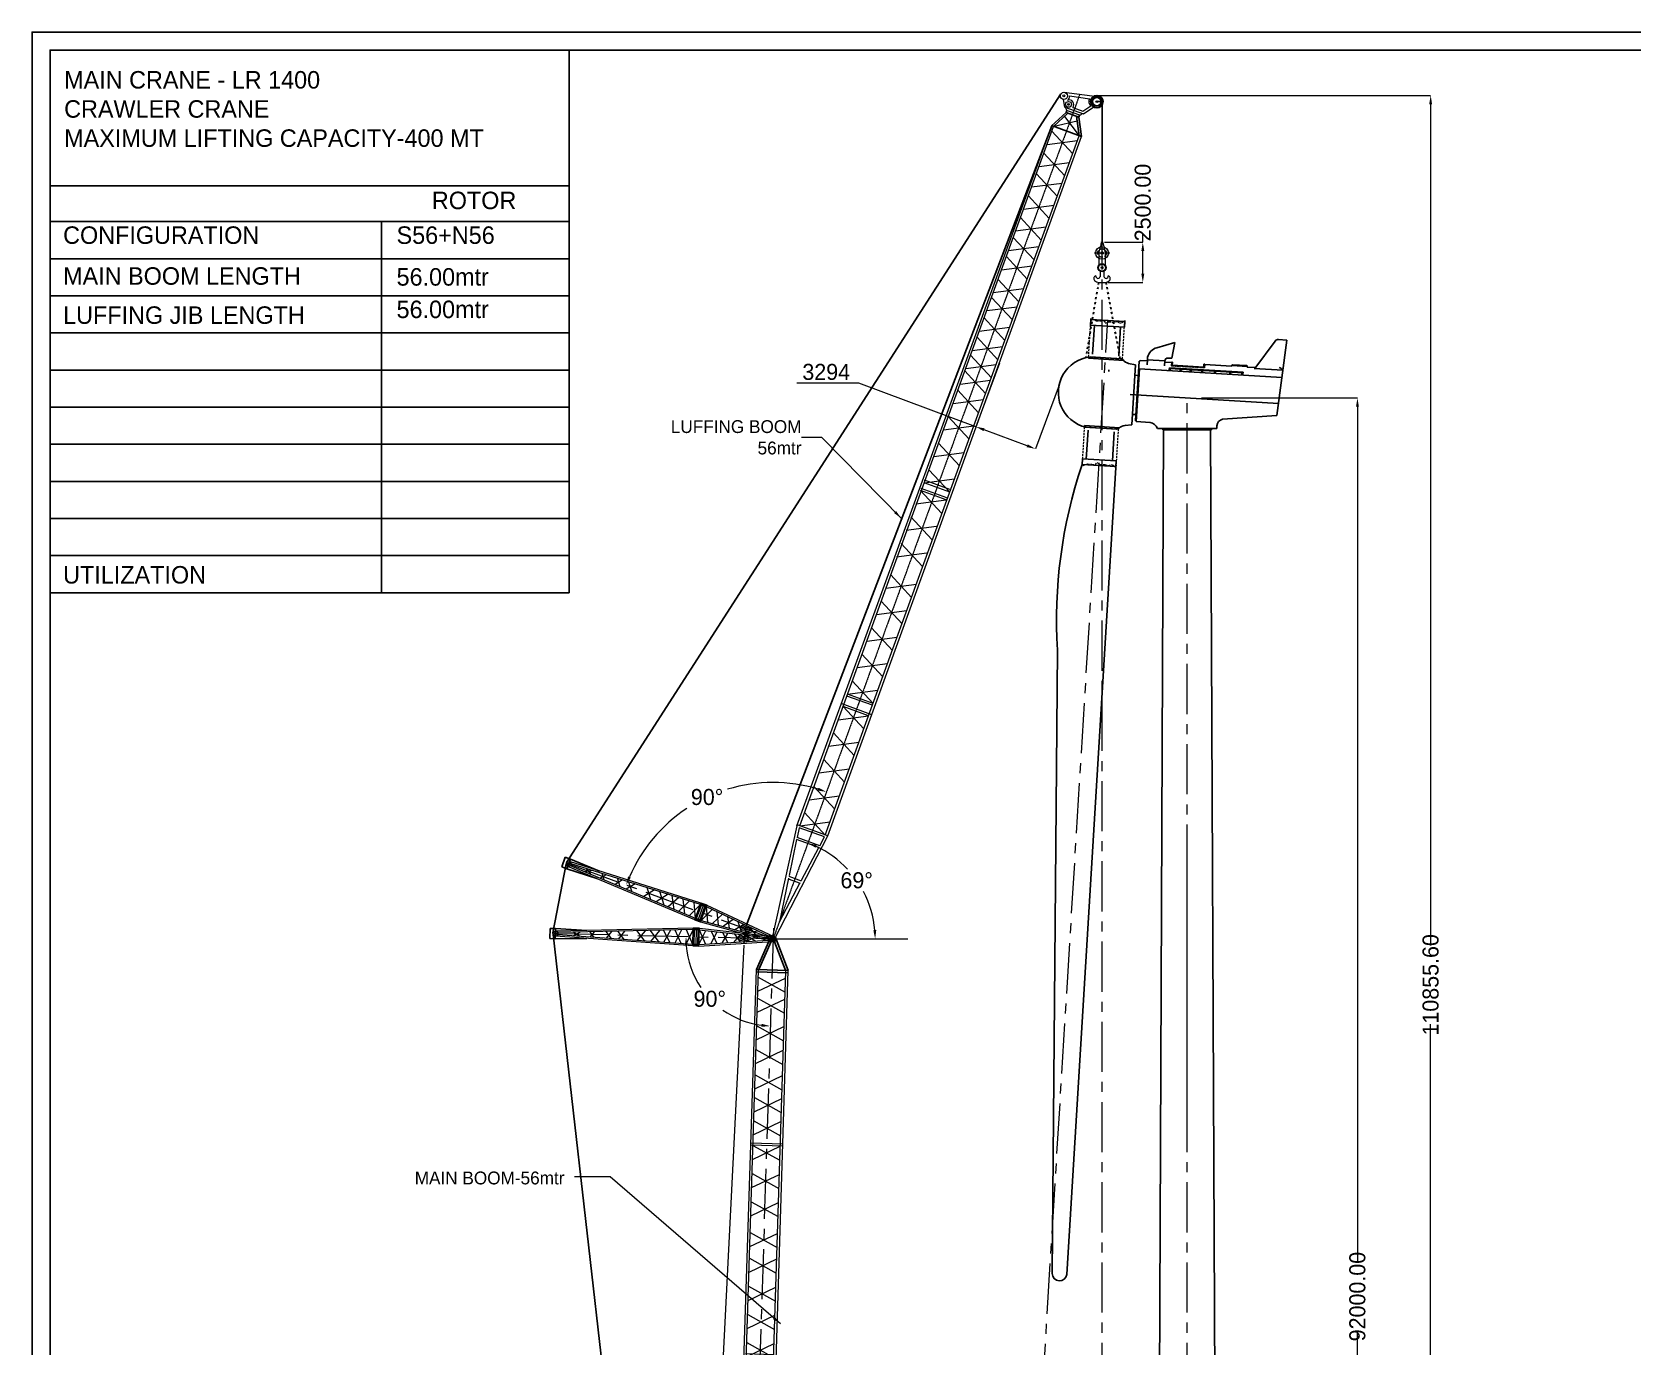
# Model space of a CAD drawing. Header units: millimetres. Extents: x 231823 to 465764730, y -4950 to 144085.
# Drawn here: x 231823 to 331598, y 57471 to 139416 of the extents above; entities that cross this region are included whole.
import ezdxf

# ---------------------------------------------------------------- set-up
doc = ezdxf.new("R2010")
doc.units = ezdxf.units.MM
for name, pattern in [('CENTER', [2, 1.25, -0.25, 0.25, -0.25]), ('DIVIDE2', [0.625, 0.25, -0.125, 0, -0.125, 0, -0.125]), ('HIDDEN', [0.375, 0.25, -0.125])]:
    doc.linetypes.add(name, pattern=pattern)
doc.styles.add('style1', font='aehalf.shx')
doc.dimstyles.new('ISO-25', dxfattribs={"dimtxt": 1000, "dimasz": 550, "dimexe": 1.25, "dimexo": 0.625, "dimgap": 200, "dimtad": 1, "dimtih": 1, "dimtoh": 1, "dimdec": 0, "dimtxsty": 'Standard', "dimcen": 2.5, "dimadec": 0, "dimazin": 0, "dimtfac": 1, "dimtdec": 0, "dimtmove": 0, "dimatfit": 3, "dimfxl": 1, "dimlwd": 5, "dimlwe": 5, "dimarcsym": 0})
doc.dimstyles.get("Standard").update_dxf_attribs({"dimtxt": 1000, "dimasz": 550, "dimexe": 0.18, "dimexo": 150, "dimgap": 0.09, "dimtad": 0, "dimzin": 0, "dimdsep": 46, "dimtxsty": 'style1', "dimcen": 0.09, "dimclrd": 7, "dimclre": 7, "dimadec": 0, "dimazin": 0, "dimtfac": 1, "dimtofl": 0, "dimtmove": 0, "dimatfit": 3, "dimfxl": 1, "dimtolj": 1, "dimtzin": 0, "dimlwd": 5, "dimlwe": 5, "dimarcsym": 0})

# ---------------------------------------------------------------- blocks, each defined once
blk = doc.blocks.new('*D14')
at = {"color": 7, "linetype": 'ByBlock', "lineweight": 5, "ltscale": 50, "transparency": 16777216}
for p, q in [((304698, 116612), (314425, 116612)), ((314425, 116062), (314425, 62847)), ((314425, 25162), (314425, 58376)), ((304757, 24612), (314425, 24612))]:
    blk.add_line(p, q, dxfattribs=at)
at = {"color": 7, "linetype": 'ByBlock', "ltscale": 50, "transparency": 16777216}
for points in [[(314334, 116062), (314517, 116062), (314425, 116612)], [(314334, 25162), (314517, 25162), (314425, 24612)]]:
    blk.add_solid(points, dxfattribs=at)
at = {"layer": 'Defpoints', "color": 0, "linetype": 'ByBlock', "ltscale": 50, "transparency": 16777216}
for p in [(304548, 116612), (304607, 24612), (314425, 24612)]:
    blk.add_point(p, dxfattribs=at)
at = {"color": 0, "linetype": 'ByBlock', "ltscale": 50, "transparency": 16777216, "insert": (314425, 60612), "char_height": 1000, "attachment_point": 5, "rotation": 90, "style": 'style1'}
blk.add_mtext('\\A1;92000.00', dxfattribs=at)
blk = doc.blocks.new('M.Boom-56mtr')
at = {"color": 7, "linetype": 'CENTER', "lineweight": 5, "ltscale": 2500}
blk.add_line((1573, 56648), (0, 0), dxfattribs=at)
at = {"color": 7, "linetype": 'ByBlock', "ltscale": 50}
for p, q in [((524, 54069), (1359, 55958)), ((2510, 54013), (1750, 55974)), ((650, 54040), (1437, 55822)), ((2349, 53985), (1643, 55805)), ((520, 53926), (2506, 53870)), ((524, 54069), (2510, 54013))]:
    blk.add_line(p, q, dxfattribs=at)
at = {"color": 7, "lineweight": 18}
for p, q in [((-811, 7168), (524, 54069)), ((-650, 7223), (650, 54040)), ((1049, 7176), (2349, 53985)), ((1208, 7112), (2510, 54013)), ((2206, 43063), (213, 43119)), ((2209, 43192), (216, 43248)), ((1634, 30067), (-64, 30114)), ((1680, 29894), (-19, 29941)), ((1615, 29376), (-84, 29423)), ((1619, 29505), (-80, 29552)), ((1432, 15205), (-587, 15261)), ((1269, 15080), (-430, 15128)), ((1288, 15771), (-411, 15818)), ((1291, 15900), (-407, 15947)), ((-811, 7168), (-85, 63)), ((1209, 7171), (-810, 7228)), ((1034, 7047), (-642, 7094)), ((-642, 7094), (-571, 6470)), ((91, 54), (1208, 7112)), ((929, 6429), (1034, 7047)), ((929, 6429), (-571, 6470)), ((907, 6300), (-556, 6341)), ((-556, 6341), (-299, 4069)), ((524, 4046), (907, 6300)), ((-299, 4019), (525, 3996)), ((-281, 3905), (32, 1144)), ((-280, 3855), (497, 3833)), ((32, 1144), (497, 3883))]:
    blk.add_line(p, q, dxfattribs=at)
at = {"color": 7, "lineweight": 5}
for p, q in [((614, 52719), (2337, 53550)), ((638, 53597), (2312, 52672)), ((577, 51407), (2300, 52239)), ((601, 52286), (2276, 51360)), ((529, 49688), (2253, 50519)), ((554, 50567), (2228, 49641)), ((488, 48214), (2212, 49045)), ((513, 49092), (2187, 48167)), ((445, 46636), (2168, 47467)), ((469, 47514), (2143, 46589)), ((405, 45211), (2128, 46042)), ((429, 46090), (2104, 45164)), ((365, 43766), (2088, 44597)), ((389, 44644), (2064, 43719)), ((322, 42237), (2046, 43068)), ((347, 43115), (2021, 42189)), ((274, 40480), (1997, 41311)), ((298, 41358), (1973, 40433)), ((225, 38723), (1948, 39555)), ((249, 39602), (1924, 38676)), ((172, 36805), (1895, 37636)), ((196, 37683), (1870, 36758)), ((127, 35210), (1851, 36042)), ((152, 36089), (1826, 35163)), ((79, 33454), (1802, 34285)), ((103, 34332), (1777, 33407)), ((30, 31697), (1753, 32528)), ((54, 32576), (1729, 31650)), ((-19, 29941), (1704, 30772)), ((6, 30819), (1680, 29894)), ((-108, 28545), (1615, 29376)), ((-84, 29423), (1591, 28498)), ((-157, 26788), (1566, 27620)), ((-132, 27667), (1542, 26741)), ((-205, 25032), (1518, 25863)), ((-181, 25910), (1493, 24985)), ((-212, 22973), (1511, 23804)), ((-188, 23852), (1486, 22926)), ((-261, 21217), (1462, 22048)), ((-237, 22095), (1438, 21170)), ((-310, 19460), (1413, 20291)), ((-285, 20338), (1389, 19413)), ((-359, 17704), (1365, 18535)), ((-334, 18582), (1340, 17656)), ((-407, 15947), (1316, 16778)), ((-383, 16825), (1291, 15900)), ((-454, 14249), (1269, 15080)), ((-430, 15128), (1244, 14202)), ((-503, 12493), (1220, 13324)), ((-479, 13371), (1196, 12446)), ((-552, 10736), (1171, 11567)), ((-528, 11614), (1147, 10689)), ((-602, 8940), (1121, 9771)), ((-577, 9818), (1097, 8893)), ((-650, 7223), (1074, 8054)), ((-625, 8101), (1049, 7176))]:
    blk.add_line(p, q, dxfattribs=at)
at = {"color": 7, "lineweight": 18, "ltscale": 50}
blk.add_circle((1554, 55980), 196, dxfattribs=at)
blk.add_circle((0, 0), 106)
blk = doc.blocks.new('Boom divider-01')
at = {"color": 7, "lineweight": 18, "ltscale": 50}
for p, q in [((-4368, -1576), (-70, 140)), ((-4326, -1660), (-308, -56)), ((-3909, -2487), (-229, -214)), ((-3867, -2572), (70, -140)), ((-4707, -1747), (-12189, -5964)), ((-4665, -1831), (-12023, -5980)), ((-4206, -2742), (-4707, -1747)), ((-4137, -2708), (-4638, -1712)), ((-4495, -1746), (-4079, -2573)), ((-3935, -2606), (-4437, -1611)), ((-3867, -2572), (-4368, -1576)), ((-4206, -2742), (-12048, -6243)), ((-4248, -2658), (-11962, -6098))]:
    blk.add_line(p, q, dxfattribs=at)
at = {"color": 7, "linetype": 'CENTER', "lineweight": 5, "ltscale": 2500}
blk.add_line((-269, -135), (-12425, -6257), dxfattribs=at)
at = {"color": 7, "lineweight": 5, "ltscale": 50}
for p, q in [((-2667, -1720), (-2645, -989)), ((-2303, -852), (-1710, -1129)), ((-2056, -1343), (-1925, -702)), ((-1572, -561), (-883, -618)), ((-1386, -929), (-1022, -341)), ((-4665, -1831), (-4632, -2829)), ((-4326, -1660), (-3557, -2270)), ((-3909, -2487), (-3941, -1507)), ((-3642, -1387), (-2963, -1903)), ((-3283, -2100), (-3293, -1248)), ((-2970, -1119), (-2369, -1536)), ((-6495, -2863), (-6674, -3740)), ((-5549, -3238), (-6270, -2736)), ((-5905, -2530), (-5931, -3409)), ((-4906, -2951), (-5649, -2386)), ((-5292, -2184), (-5280, -3118)), ((-4248, -2658), (-5031, -2037)), ((-8388, -3930), (-8516, -4557)), ((-6989, -3880), (-7706, -3545)), ((-7278, -3304), (-7436, -4079)), ((-6168, -3514), (-6979, -3136)), ((-10037, -4860), (-10122, -5277)), ((-10011, -4735), (-10011, -4736)), ((-8893, -4729), (-9392, -4496)), ((-9094, -4328), (-9204, -4868)), ((-8138, -4406), (-8731, -4129)), ((-10691, -5531), (-11158, -5492)), ((-10807, -5294), (-11054, -5693)), ((-9882, -5170), (-10268, -4990)), ((-9764, -5225), (-9765, -5224))]:
    blk.add_line(p, q, dxfattribs=at)
at = {"color": 7, "ltscale": 50}
for p, q in [((-4368, -1576), (-4707, -1747)), ((-4326, -1660), (-4665, -1831)), ((-4600, -1789), (-4600, -1789)), ((-4329, -1653), (-4329, -1653)), ((-3909, -2487), (-4248, -2658)), ((-3867, -2572), (-4206, -2742))]:
    blk.add_line(p, q, dxfattribs=at)
at = {"color": 7, "lineweight": 5}
for p, q in [((-4353, -2270), (-4362, -2267)), ((-4083, -2134), (-4091, -2131))]:
    blk.add_line(p, q, dxfattribs=at)
at = {"color": 7, "linetype": 'ByBlock', "ltscale": 50}
for p, q in [((-12262, -5820), (-12568, -5975)), ((-12568, -5975), (-12281, -6540)), ((-12262, -5820), (-10486, -5003)), ((-11976, -6386), (-12262, -5820)), ((-11976, -6386), (-10259, -5444)), ((-12281, -6540), (-11976, -6386))]:
    blk.add_line(p, q, dxfattribs=at)
for radius in [157, 108]:
    blk.add_circle((0, 0), radius)
at = {"color": 7, "lineweight": 18, "ltscale": 50}
for centre, radius in [((-1783, -898), 151), ((-1783, -898), 139), ((-1783, -898), 39.4), ((-1522, -766), 151), ((-1522, -766), 139), ((-1522, -766), 39.4), ((-12119, -6104), 157)]:
    blk.add_circle(centre, radius, dxfattribs=at)
at = {"color": 7, "lineweight": 18}
blk.add_circle((-12119, -6104), 62.4, dxfattribs=at)
blk.add_circle((-12119, -6104), 62.4, dxfattribs=at)
at = {"color": 7, "linetype": 'HIDDEN', "lineweight": 18, "ltscale": 1500}
for radius in [62.4, 49.9]:
    blk.add_circle((-12119, -6104), radius, dxfattribs=at)
blk = doc.blocks.new('boom divider-02')
at = {"color": 7, "linetype": 'ByBlock', "ltscale": 50}
for p, q in [((-13120, 4638), (-13316, 4036)), ((-13316, 4036), (-12991, 3930)), ((-12795, 4532), (-13120, 4638)), ((-12991, 3930), (-12795, 4532)), ((-12795, 4532), (-10959, 3857)), ((-12991, 3930), (-11110, 3384))]:
    blk.add_line(p, q, dxfattribs=at)
at = {"color": 7, "linetype": 'CENTER', "lineweight": 5, "ltscale": 2500}
blk.add_line((-286, 94), (-13218, 4337), dxfattribs=at)
at = {"color": 7, "lineweight": 18, "ltscale": 50}
for p, q in [((-4915, 1026), (-12942, 4081)), ((-4567, 2085), (-12844, 4379)), ((-4885, 1116), (-12778, 4124)), ((-4597, 1996), (-12738, 4250)), ((-4915, 1026), (-4567, 2085)), ((-4842, 1002), (-4494, 2061)), ((-4417, 1936), (-4705, 1057)), ((-4627, 932), (-4280, 1991)), ((-4554, 908), (-4207, 1967)), ((-4236, 1877), (-245, 172)), ((-4207, 1967), (49, 149)), ((-4554, 908), (-49, -149)), ((-4525, 997), (-293, 5))]:
    blk.add_line(p, q, dxfattribs=at)
at = {"color": 7, "lineweight": 5, "ltscale": 50}
for p, q in [((-11392, 3878), (-11848, 3769)), ((-11477, 3628), (-11781, 3985)), ((-10540, 3642), (-10895, 3406)), ((-10649, 3312), (-10796, 3712)), ((-10605, 3191), (-10605, 3192)), ((-10434, 3712), (-10435, 3711)), ((-9497, 3353), (-9956, 3048)), ((-9638, 2927), (-9827, 3444)), ((-8716, 3136), (-9249, 2783)), ((-8875, 2623), (-9099, 3237)), ((-7488, 2796), (-8147, 2359)), ((-7689, 2184), (-7961, 2927)), ((-6622, 2556), (-7367, 2062)), ((-6850, 1864), (-7157, 2705)), ((-5969, 2376), (-6608, 1772)), ((-6216, 1623), (-6373, 2488)), ((-5290, 2188), (-5942, 1518)), ((-5558, 1372), (-5686, 2297)), ((-4597, 1996), (-5279, 1265)), ((-4885, 1116), (-5002, 2108)), ((-4525, 997), (-3855, 1715)), ((-4236, 1877), (-4122, 903)), ((-3808, 829), (-3213, 1440)), ((-3559, 1588), (-3442, 743)), ((-3120, 712), (-2530, 1142)), ((-2893, 1304), (-2763, 584)), ((-2233, 1022), (-2008, 407)), ((-2404, 500), (-1859, 862)), ((-1638, 320), (-965, 480)), ((-1509, 712), (-1062, 185))]:
    blk.add_line(p, q, dxfattribs=at)
at = {"color": 7, "ltscale": 50}
for p, q in [((-4236, 1877), (-4597, 1996)), ((-4207, 1967), (-4567, 2085)), ((-4554, 908), (-4915, 1026)), ((-4525, 997), (-4885, 1116)), ((-4521, 1979), (-4521, 1979)), ((-4234, 1885), (-4234, 1885))]:
    blk.add_line(p, q, dxfattribs=at)
at = {"color": 7, "lineweight": 5}
for p, q in [((-4687, 1465), (-4690, 1473)), ((-4399, 1370), (-4402, 1379))]:
    blk.add_line(p, q, dxfattribs=at)
at = {"color": 7, "lineweight": 18, "ltscale": 50}
for centre, radius in [((-12893, 4230), 157), ((-1897, 623), 151), ((-1897, 623), 139), ((-1897, 623), 39.4), ((-1619, 531), 151), ((-1619, 531), 139), ((-1619, 531), 39.4), ((0, 0), 157), ((0, 0), 157)]:
    blk.add_circle(centre, radius, dxfattribs=at)
at = {"color": 7, "lineweight": 18}
for centre in [(-12893, 4230), (-12893, 4230), (0, 0), (0, 0), (0, 0), (0, 0)]:
    blk.add_circle(centre, 62.4, dxfattribs=at)
at = {"color": 7, "linetype": 'HIDDEN', "lineweight": 18, "ltscale": 1500}
for centre, radius in [((-12893, 4230), 62.4), ((-12893, 4230), 49.9), ((0, 0), 62.4), ((0, 0), 62.4), ((0, 0), 49.9), ((0, 0), 49.9)]:
    blk.add_circle(centre, radius, dxfattribs=at)
blk.add_arc((-71, 31), 223, 112.82222, 216.46257)
blk = doc.blocks.new('*D15')
at = {"color": 7, "linetype": 'ByBlock', "lineweight": 5, "ltscale": 50, "transparency": 16777216}
for start, end in [(50.75056, 85.30582), (2.90398, 37.45924)]:
    blk.add_arc((277035, 24612), 10853, start, end, dxfattribs=at)
at = {"color": 7, "linetype": 'ByBlock', "ltscale": 50, "transparency": 16777216}
for points in [[(277918, 35336), (277929, 35519), (277374, 35459)], [(287966, 25164), (287782, 25159), (287888, 24612)]]:
    blk.add_solid(points, dxfattribs=at)
at = {"layer": 'Defpoints', "color": 0, "linetype": 'ByBlock', "ltscale": 50, "transparency": 16777216}
for p in [(278795, 80900), (277332, 34095), (286490, 29940), (269645, 24612), (319844, 24612)]:
    blk.add_point(p, dxfattribs=at)
at = {"color": 0, "linetype": 'ByBlock', "ltscale": 50, "transparency": 16777216, "insert": (284828, 32165), "char_height": 1000, "attachment_point": 5, "rotation": 314.1049, "style": 'style1'}
blk.add_mtext('\\A1;88.2°', dxfattribs=at)
blk = doc.blocks.new('*D16')
at = {"color": 7, "linetype": 'ByBlock', "lineweight": 5, "ltscale": 50, "transparency": 16777216}
for p, q in [((301049, 126313), (301049, 126863)), ((298659, 126313), (301049, 126313)), ((301049, 124363), (301049, 125763)), ((298878, 123813), (301049, 123813))]:
    blk.add_line(p, q, dxfattribs=at)
at = {"color": 7, "linetype": 'ByBlock', "ltscale": 50, "transparency": 16777216}
for points in [[(300957, 125763), (301141, 125763), (301049, 126313)], [(300957, 124363), (301141, 124363), (301049, 123813)]]:
    blk.add_solid(points, dxfattribs=at)
at = {"layer": 'Defpoints', "color": 0, "linetype": 'ByBlock', "ltscale": 50, "transparency": 16777216}
for p in [(298509, 126313), (301049, 126313), (298728, 123813)]:
    blk.add_point(p, dxfattribs=at)
at = {"color": 0, "linetype": 'ByBlock', "ltscale": 50, "transparency": 16777216, "insert": (301049, 128790), "char_height": 1000, "attachment_point": 5, "rotation": 90, "style": 'style1'}
blk.add_mtext('\\A1;2500.00', dxfattribs=at)
blk = doc.blocks.new('*D17')
at = {"color": 7, "linetype": 'ByBlock', "lineweight": 5, "ltscale": 50, "transparency": 16777216}
for p, q in [((298336, 135467), (318989, 135467)), ((318989, 134917), (318989, 82490)), ((318989, 25162), (318989, 77588)), ((308524, 24612), (318989, 24612))]:
    blk.add_line(p, q, dxfattribs=at)
at = {"color": 7, "linetype": 'ByBlock', "ltscale": 50, "transparency": 16777216}
for points in [[(318897, 134917), (319080, 134917), (318989, 135467)], [(318897, 25162), (319080, 25162), (318989, 24612)]]:
    blk.add_solid(points, dxfattribs=at)
at = {"layer": 'Defpoints', "color": 0, "linetype": 'ByBlock', "ltscale": 50, "transparency": 16777216}
for p in [(298186, 135467), (308374, 24612), (318989, 24612)]:
    blk.add_point(p, dxfattribs=at)
at = {"color": 0, "linetype": 'ByBlock', "ltscale": 50, "transparency": 16777216, "insert": (318989, 80039), "char_height": 1000, "attachment_point": 5, "rotation": 90, "style": 'style1'}
blk.add_mtext('\\A1;110855.60', dxfattribs=at)
blk = doc.blocks.new('*D18')
at = {"color": 0, "lineweight": 5, "transparency": 16777216}
for p, q in [((292112, 118780), (290642, 114821)), ((283352, 117529), (279486, 117529)), ((290642, 114822), (283352, 117529)), ((295831, 117399), (294361, 113440)), ((293846, 113633), (291158, 114631))]:
    blk.add_line(p, q, dxfattribs=at)
at = {"color": 0, "transparency": 16777216}
for points in [[(291190, 114717), (291126, 114545), (290642, 114822)], [(293878, 113719), (293814, 113547), (294362, 113441)]]:
    blk.add_solid(points, dxfattribs=at)
at = {"layer": 'Defpoints', "color": 0, "transparency": 16777216}
for p in [(292112, 118780), (295831, 117399), (290642, 114822)]:
    blk.add_point(p, dxfattribs=at)
at = {"color": 0, "transparency": 16777216, "insert": (281319, 118229), "char_height": 1000, "attachment_point": 5}
blk.add_mtext('3294', dxfattribs=at)
blk = doc.blocks.new('56m Main booom')
at = {"color": 7, "linetype": 'CENTER', "lineweight": 5, "ltscale": 20}
blk.add_line((10398, 55026), (0, 0), dxfattribs=at)
at = {"color": 7, "lineweight": 18, "ltscale": 50}
for p, q in [((9421, 54994), (11499, 55062)), ((9609, 54089), (9458, 54555)), ((9609, 54089), (10820, 53863)), ((9784, 53905), (10590, 53754)), ((9789, 54831), (11062, 54858)), ((10093, 54153), (10757, 54029)), ((10757, 54029), (11195, 54439)), ((10820, 53863), (11453, 54445))]:
    blk.add_line(p, q, dxfattribs=at)
for p, q in [((9746, 53767), (9772, 53908)), ((8976, 52811), (9746, 53767)), ((9111, 52793), (9860, 53745)), ((10781, 52477), (10412, 53643)), ((10569, 53613), (10596, 53754)), ((10938, 52447), (10569, 53613)), ((8977, 52818), (10938, 52447))]:
    blk.add_line(p, q)
at = {"color": 7, "lineweight": 5, "ltscale": 50}
for p, q in [((10510, 53344), (9155, 52784)), ((9684, 53516), (10776, 52478))]:
    blk.add_line(p, q, dxfattribs=at)
at = {"color": 7, "linetype": 'ByBlock', "ltscale": 50}
blk.add_line((9746, 53767), (10570, 53611), dxfattribs=at)
at = {"color": 7, "lineweight": 18}
for p, q in [((334, 7206), (8987, 52816)), ((502, 7235), (9111, 52793)), ((2172, 6919), (10781, 52477)), ((2330, 6890), (10938, 52447)), ((6246, 28750), (4576, 29065)), ((6270, 28877), (4600, 29192)), ((6374, 29429), (4705, 29744)), ((6392, 29250), (4722, 29566)), ((3822, 14786), (1837, 15161)), ((3640, 14689), (1971, 15005)), ((3769, 15368), (2099, 15684)), ((3793, 15495), (2123, 15810)), ((334, 7206), (-74, 70)), ((2337, 6888), (345, 7265)), ((490, 7106), (461, 6479)), ((2137, 6795), (490, 7106)), ((98, 39), (2337, 6888)), ((455, 6349), (349, 4065)), ((1893, 6077), (455, 6349)), ((1935, 6201), (461, 6479)), ((1158, 3912), (1893, 6077)), ((1935, 6201), (2137, 6795)), ((341, 4015), (1151, 3862)), ((341, 3900), (213, 1125)), ((213, 1125), (1105, 3756)), ((333, 3851), (1098, 3706))]:
    blk.add_line(p, q, dxfattribs=at)
at = {"color": 7, "lineweight": 5}
for p, q in [((8889, 51618), (10722, 52166)), ((9052, 52482), (10559, 51303)), ((8782, 51052), (10289, 49873)), ((8619, 50189), (10452, 50736)), ((8365, 48846), (10198, 49394)), ((8529, 49709), (10035, 48530)), ((8092, 47401), (9925, 47949)), ((8256, 48265), (9762, 47086)), ((7824, 45983), (9657, 46531)), ((7988, 46847), (9494, 45668)), ((7582, 44702), (9415, 45249)), ((7745, 45565), (9252, 44386)), ((7346, 43454), (9180, 44002)), ((7510, 44317), (9016, 43139)), ((7065, 41966), (8898, 42514)), ((7228, 42829), (8735, 41650)), ((6843, 40791), (8676, 41339)), ((7006, 41654), (8513, 40475)), ((6591, 39457), (8424, 40005)), ((6754, 40321), (8261, 39142)), ((6516, 39059), (8023, 37880)), ((6353, 38196), (8186, 38744)), ((6132, 37028), (7965, 37576)), ((6295, 37891), (7802, 36713)), ((5937, 35997), (7770, 36545)), ((6101, 36861), (7607, 35682)), ((5701, 34746), (7534, 35294)), ((5864, 35609), (7371, 34430)), ((5375, 33019), (7208, 33567)), ((5538, 33883), (7045, 32704)), ((5212, 32156), (6718, 30977)), ((5048, 31293), (6881, 31840)), ((4722, 29566), (6555, 30114)), ((4885, 30429), (6392, 29250)), ((4576, 29065), (6083, 27886)), ((4413, 28202), (6246, 28750)), ((4087, 26475), (5920, 27023)), ((4250, 27339), (5757, 26160)), ((3761, 24749), (5594, 25296)), ((3924, 25612), (5430, 24433)), ((3428, 22717), (5261, 23265)), ((3591, 23580), (5098, 22402)), ((3102, 20990), (4935, 21538)), ((3265, 21854), (4772, 20675)), ((2939, 20127), (4445, 18948)), ((2775, 19264), (4608, 19812)), ((2449, 17537), (4282, 18085)), ((2612, 18400), (4119, 17222)), ((2123, 15810), (3956, 16358)), ((2286, 16674), (3793, 15495)), ((1971, 15005), (3477, 13826)), ((1807, 14141), (3640, 14689)), ((1644, 13278), (3151, 12099)), ((1481, 12415), (3314, 12963)), ((1155, 10688), (2988, 11236)), ((1318, 11551), (2825, 10373)), ((821, 8923), (2654, 9470)), ((984, 9786), (2491, 8607)), ((666, 8098), (2172, 6919)), ((502, 7235), (2335, 7783))]:
    blk.add_line(p, q, dxfattribs=at)
at = {"color": 7, "lineweight": 18, "ltscale": 50}
for centre, radius in [((9437, 54775), 220), ((11521, 54750), 313), ((11521, 54750), 253), ((9437, 54775), 65.3), ((9811, 54296), 183), ((9811, 54296), 57.2), ((11521, 54750), 53.9)]:
    blk.add_circle(centre, radius, dxfattribs=at)
at = {"color": 7, "ltscale": 50}
blk.add_circle((11521, 54750), 388, dxfattribs=at)
blk.add_circle((0, 0), 106)
at = {"color": 7, "lineweight": 18, "ltscale": 50}
for centre, radius, start, end in [((9595, 53977), 113, 3.48073, 83.18774), ((9437, 54775), 357, 317.05911, 9.08923), ((9860, 54304), 279, 327.05779, 125.48363), ((9806, 54002), 100, 190.55848, 256.90988), ((11335, 54714), 309, 152.25736, 242.96992), ((10604, 53854), 100, 261.98242, 328.33381), ((10792, 53754), 113, 75.70455, 155.41156)]:
    blk.add_arc(centre, radius, start, end, dxfattribs=at)
blk = doc.blocks.new('*D36')
at = {"color": 0, "lineweight": 5, "transparency": 16777216}
for start, end in [(73.27477, 106.86977), (123.39372, 156.62147)]:
    blk.add_arc((278007, 82896), 9752, start, end, dxfattribs=at)
at = {"color": 0, "transparency": 16777216}
for points in [[(280842, 92322), (280784, 92148), (281335, 92062)], [(269141, 86731), (268971, 86799), (268852, 86255)]]:
    blk.add_solid(points, dxfattribs=at)
at = {"layer": 'Defpoints', "color": 0, "transparency": 16777216}
for p in [(297121, 135533), (276317, 92500), (264947, 87687), (277724, 83000), (278007, 82896)]:
    blk.add_point(p, dxfattribs=at)
at = {"color": 0, "transparency": 16777216, "insert": (273894, 91738), "char_height": 1000, "attachment_point": 5}
blk.add_mtext('90°', dxfattribs=at)
blk = doc.blocks.new('*D37')
at = {"color": 0, "lineweight": 5, "transparency": 16777216}
for start, end in [(184.40523, 213.92965), (234.69533, 262.40187)]:
    blk.add_arc((278007, 82896), 5428, start, end, dxfattribs=at)
at = {"color": 0, "transparency": 16777216}
for points in [[(272503, 82476), (272686, 82481), (272580, 83029)], [(277297, 77607), (277282, 77424), (277837, 77470)]]:
    blk.add_solid(points, dxfattribs=at)
at = {"layer": 'Defpoints', "color": 0, "transparency": 16777216}
for p in [(264100, 83236), (277706, 82903), (278028, 83565), (273235, 80308), (276257, 26923)]:
    blk.add_point(p, dxfattribs=at)
at = {"color": 0, "transparency": 16777216, "insert": (274063, 79166), "char_height": 1000, "attachment_point": 5}
blk.add_mtext('90°', dxfattribs=at)
blk = doc.blocks.new('*D38')
at = {"color": 0, "lineweight": 5, "transparency": 16777216}
for start, end in [(43.14813, 65.08913), (4.95372, 27.63767)]:
    blk.add_arc((278007, 82896), 6363, start, end, dxfattribs=at)
at = {"color": 0, "transparency": 16777216}
for points in [[(280652, 88582), (280722, 88752), (280179, 88877)], [(284438, 83449), (284255, 83441), (284370, 82896)]]:
    blk.add_solid(points, dxfattribs=at)
at = {"layer": 'Defpoints', "color": 0, "transparency": 16777216}
for p in [(297121, 135533), (283849, 85418), (278007, 82896), (278007, 82896), (286395, 82896)]:
    blk.add_point(p, dxfattribs=at)
at = {"color": 0, "transparency": 16777216, "insert": (283218, 86548), "char_height": 1000, "attachment_point": 5}
blk.add_mtext('69%%d', dxfattribs=at)

msp = doc.modelspace()

# ---------------------------------------------------------------- linework, layer by layer
at = {"color": 7, "linetype": 'ByBlock', "ltscale": 50}
for p, q in [((265139.076, 87658.92), (295946.081, 135558.779)), ((264294.803, 83173.656), (270713.345, 27103.963))]:
    msp.add_line(p, q, dxfattribs=at)
for p, q in [((298184.39, 135079.581), (298572.041, 135079.581)), ((298508.754, 135079.581), (298508.754, 126182.046)), ((295372.13, 133578.855), (276339.093, 83714.612)), ((298508.763, 126199.198), (298508.763, 126334.878)), ((303043.475, 120067.8), (301915.468, 119745.869)), ((302859.681, 119083.824), (303043.475, 120067.8)), ((309293.936, 120161.012), (308035.803, 118450.336)), ((309403.771, 115520.525), (310019.515, 120223.09)), ((310019.515, 120223.09), (309498.5, 120254.811)), ((299667.193, 119059.522), (297786.325, 119174.036)), ((300589.918, 118667.353), (300163.441, 118763.737)), ((300600.53, 115180.37), (300827.161, 118902.739)), ((300826.431, 118902.788), (300871.522, 118899.768)), ((300871.522, 118899.768), (300874.811, 118943.717)), ((301336.284, 118915.621), (300874.811, 118943.717)), ((301322.225, 118684.702), (301340.985, 118992.836)), ((301340.985, 118992.836), (301350.365, 119146.903)), ((302420.006, 118927.141), (301340.985, 118992.836)), ((302401.245, 118619.007), (302420.006, 118927.141)), ((302853.05, 118823.274), (302415.304, 118849.926)), ((302859.845, 119084.699), (302607.046, 119100.091)), ((302855.073, 118842.326), (302831.48, 118620.088)), ((302855.073, 118842.326), (302907.874, 118839.111)), ((302907.874, 118839.111), (302887.965, 118651.569)), ((300363.287, 114944.984), (300589.918, 118667.353)), ((300550.642, 118022.254), (300772.731, 118008.732)), ((300643.526, 115142.95), (300844.071, 118436.851)), ((300796.852, 118404.923), (300841.944, 118401.903)), ((309714.911, 117896.761), (300844.071, 118436.851)), ((309715.165, 117891.901), (300844.326, 118431.99)), ((302704.994, 118457.047), (302719.7, 118492.235)), ((307295.056, 118177.587), (302704.994, 118457.047)), ((302711.661, 118418.515), (302713.974, 118456.5)), ((307300.156, 118213.359), (302719.7, 118492.235)), ((302729.066, 118417.455), (302731.378, 118455.44)), ((302746.47, 118416.396), (302748.783, 118454.381)), ((304845.104, 118532.411), (302887.965, 118651.569)), ((303384.257, 118377.565), (303386.57, 118415.55)), ((303401.662, 118376.505), (303403.975, 118414.49)), ((303419.067, 118375.445), (303421.379, 118413.431)), ((304016.761, 118339.056), (304019.073, 118377.041)), ((304034.165, 118337.996), (304036.478, 118375.981)), ((304051.57, 118336.936), (304053.883, 118374.921)), ((304726.997, 118295.814), (304729.31, 118333.799)), ((304744.402, 118294.754), (304746.715, 118332.739)), ((304761.807, 118293.695), (304764.119, 118331.68)), ((304859.771, 118720.273), (304845.104, 118532.411)), ((304859.771, 118720.273), (304912.527, 118717.061)), ((304912.527, 118717.061), (304895.147, 118494.445)), ((306569.029, 118597.032), (304911.037, 118697.976)), ((305530.733, 118246.879), (305533.045, 118284.865)), ((305548.137, 118245.82), (305550.45, 118283.805)), ((305565.542, 118244.76), (305567.855, 118282.745)), ((306480.769, 118189.038), (306483.082, 118227.023)), ((306498.174, 118187.978), (306500.487, 118225.963)), ((306515.578, 118186.918), (306517.891, 118224.903)), ((306608.173, 118625.722), (306613.563, 118670.638)), ((306609.811, 118639.367), (307547.173, 118582.297)), ((306612.502, 118661.8), (307549.865, 118604.73)), ((306633.914, 118682.717), (307540.241, 118627.537)), ((307243.384, 118142.607), (307245.696, 118180.592)), ((307260.788, 118141.547), (307263.101, 118179.532)), ((307278.193, 118140.488), (307280.506, 118178.473)), ((307295.056, 118177.587), (307300.156, 118213.359)), ((307546.143, 118573.71), (307551.168, 118615.589)), ((308076.204, 118505.269), (307577.042, 118535.66)), ((307985.78, 118453.205), (309774.339, 118350.627)), ((300254.514, 116819.69), (309500.175, 116256.78)), ((299399.8, 114667.654), (297518.932, 114782.168)), ((300363.287, 114944.984), (299928.266, 114901.05)), ((300402.563, 115590.083), (300624.651, 115576.561)), ((300600.53, 115180.37), (300645.654, 115177.897)), ((301506.224, 115090.426), (300643.526, 115142.95)), ((305665.857, 114711.623), (305665.857, 114865.178)), ((306021.002, 115288.49), (309403.771, 115520.525)), ((302349.026, 114621.183), (301946.976, 25788.729)), ((301957.399, 114711.623), (305665.857, 114711.623)), ((305274.23, 114621.142), (305676.28, 25788.729)), ((265111.206, 87575.006), (264291.404, 83272.087)), ((276181.73, 82590.322), (276330.273, 83679.488))]:
    msp.add_line(p, q)
at = {"color": 7, "linetype": 'CENTER', "lineweight": 5, "ltscale": 2500}
for p, q in [((298508.754, 24611.623), (298508.754, 135079.581)), ((292961.694, 24611.623), (298871.687, 121483.242)), ((303811.628, 71911.623), (303811.628, 116611.623)), ((303811.628, 24611.623), (303811.628, 87621.153))]:
    msp.add_line(p, q, dxfattribs=at)
at = {"color": 7, "ltscale": 50}
for p, q in [((232956.673, 129827.518, -1132.97), (265296.536, 129827.518, -1132.97)), ((232951.045, 127602.679, -1132.97), (265296.536, 127602.679, -1132.97)), ((253597.097, 127602.679, -1132.97), (253597.097, 104473.834, -1132.97)), ((232951.045, 125289.795, -1132.97), (265296.536, 125289.795, -1132.97)), ((232951.045, 122976.91, -1132.97), (265296.536, 122976.91, -1132.97)), ((297811.294, 121495.573), (297790.386, 121152.644)), ((297790.386, 121152.644), (299904.86, 121023.728)), ((297811.294, 121495.573), (297815.541, 121565.246)), ((297811.294, 121495.573), (299925.768, 121366.657)), ((297922.154, 119335.77), (298032.027, 121137.912)), ((299553.346, 119236.319), (299663.219, 121038.461)), ((299925.768, 121366.657), (299904.86, 121023.728)), ((299925.768, 121366.657), (299930.016, 121436.33)), ((232951.045, 120664.025, -1132.97), (265296.536, 120664.025, -1132.97)), ((297669.812, 119180.979), (297663.802, 119082.077)), ((297663.802, 119082.077), (299859.753, 118948.653)), ((297669.812, 119180.979), (299784.313, 119052.504)), ((299784.313, 119052.504), (299778.303, 118953.602)), ((232951.045, 118351.141, -1132.97), (265296.536, 118351.141, -1132.97)), ((298923.105, 118262.581), (298923.105, 118361.665)), ((232951.045, 116038.256, -1132.97), (265296.536, 116038.256, -1132.97)), ((297402.437, 114789.411), (297408.47, 114888.312)), ((297402.437, 114789.411), (299516.906, 114660.411)), ((297408.47, 114888.312), (299604.388, 114754.343)), ((299516.906, 114660.411), (299522.939, 114759.312)), ((305328.542, 114621.141), (305328.542, 114747.174)), ((297634.136, 114605.15), (297524.566, 112802.99)), ((299265.345, 114505.974), (299155.775, 112703.814)), ((302294.715, 114621.184), (302294.715, 114711.623)), ((302294.715, 114621.184), (305328.542, 114621.141)), ((304638.155, 114711.623), (303434.778, 114711.623)), ((232951.045, 113725.372, -1132.97), (265296.536, 113725.372, -1132.97)), ((297262.072, 112474.75), (297282.922, 112817.682)), ((297282.922, 112817.682), (299397.418, 112689.122)), ((299372.332, 112276.516), (296311.671, 61987.918)), ((297262.072, 112474.75), (297257.836, 112405.076)), ((297262.072, 112474.75), (299376.568, 112346.19)), ((299376.568, 112346.19), (299372.332, 112276.516)), ((299376.568, 112346.19), (299397.418, 112689.122)), ((232951.045, 111412.487, -1132.97), (265296.536, 111412.487, -1132.97)), ((232951.045, 109099.603, -1132.97), (265296.536, 109099.603, -1132.97)), ((232951.045, 106786.718, -1132.97), (265296.536, 106786.718, -1132.97)), ((232951.045, 104473.834, -1132.97), (262989.788, 104473.834, -1132.97)), ((295737.531, 100903.981), (295405, 62043.042))]:
    msp.add_line(p, q, dxfattribs=at)
at = {"color": 7, "lineweight": 13}
for p, q in [((298311.129, 125647.524), (298403.911, 126020.68)), ((298462.48, 126300.366), (298403.911, 126020.68)), ((298555.026, 126300.366), (298613.57, 126020.68)), ((298613.57, 126020.68), (298706.352, 125647.524)), ((298311.129, 125647.524), (298311.129, 124899.316)), ((298706.352, 125647.524), (298706.352, 124899.316)), ((298289.302, 123813.19), (298728.189, 123813.19)), ((298386.444, 124499.259), (298386.444, 124164.89)), ((298631.037, 124499.259), (298631.037, 124164.89)), ((299976.965, 114826.102), (299976.877, 114826.117)), ((299998.77, 114953.393), (299998.681, 114953.408))]:
    msp.add_line(p, q, dxfattribs=at)
at = {"color": 7, "linetype": 'CENTER', "lineweight": 13, "ltscale": 300}
msp.add_line((298121.139, 125647.524), (298896.341, 125647.524), dxfattribs=at)
at = {"color": 7, "linetype": 'DIVIDE2', "lineweight": 30, "ltscale": 500}
for p, q in [((298289.302, 123813.19), (297488.63, 119120.597)), ((298745.242, 123814.533), (299627.493, 119061.939))]:
    msp.add_line(p, q, dxfattribs=at)
at = {"color": 7, "linetype": 'HIDDEN', "lineweight": 5, "ltscale": 500}
for p, q in [((297669.812, 119180.979), (297814.653, 121564.841)), ((297886.47, 121560.477), (298155.476, 121418.893)), ((298155.476, 121418.893), (298419.979, 121415.72)), ((298419.979, 121415.72), (298636.924, 121413.118)), ((298636.924, 121413.118), (298721.311, 121274.878)), ((298721.311, 121274.878), (298939.431, 121358.362)), ((298939.431, 121358.362), (299228.492, 121334.35)), ((299228.492, 121334.35), (299463.178, 121371.684)), ((299463.178, 121371.684), (299618.909, 121278.383)), ((299618.909, 121278.383), (299769.974, 121320.798)), ((299769.974, 121320.798), (299929.154, 121436.366)), ((299784.313, 119052.504), (299929.154, 121436.366)), ((297402.437, 114789.411), (297257.003, 112405.586)), ((299516.906, 114660.411), (299371.472, 112276.586)), ((297328.819, 112401.205), (297613.015, 112509.108)), ((297613.015, 112509.108), (297875.95, 112480.168)), ((297875.95, 112480.168), (298091.608, 112456.432)), ((298091.608, 112456.432), (298192.142, 112583.413)), ((298192.142, 112583.413), (298398.523, 112474.084)), ((298398.523, 112474.084), (298688.363, 112462.85)), ((298688.363, 112462.85), (298916.785, 112397.321)), ((298916.785, 112397.321), (299082.685, 112471.039)), ((299082.685, 112471.039), (299227.489, 112410.611)), ((299227.489, 112410.611), (299371.472, 112276.586))]:
    msp.add_line(p, q, dxfattribs=at)
at = {"lineweight": 9}
msp.add_line((278006.739, 82895.805), (286395.295, 82895.805), dxfattribs=at)
at = {"color": 7, "lineweight": 9, "ltscale": 50}
msp.add_line((276194.757, 82520.697), (273393.164, 27014.588), dxfattribs=at)
at = {"color": 7, "ltscale": 50}
for points in [[(231823.357, 1615.561), (425778.766, 1615.561), (425778.766, 139416.414), (231823.357, 139416.414)], [(232951.045, 2743.249), (424651.078, 2743.249), (424651.078, 138288.727), (232951.045, 138288.727)]]:
    msp.add_lwpolyline(points, close=True, dxfattribs=at)
at = {"color": 7, "linetype": 'ByBlock', "ltscale": 50}
msp.add_lwpolyline([(232951.045, 104473.834), (265296.536, 104473.834), (265296.536, 138288.727), (232951.045, 138288.727)], close=True, dxfattribs=at)
for points in [[(302698.618, 118419.309), (302759.513, 118415.602), (302755.875, 118355.838), (302694.979, 118359.545)], [(303371.214, 118378.359), (303432.109, 118374.651), (303428.471, 118314.888), (303367.576, 118318.595)], [(304003.718, 118339.85), (304064.613, 118336.142), (304060.974, 118276.379), (304000.079, 118280.086)], [(304713.954, 118296.608), (304774.849, 118292.9), (304771.211, 118233.137), (304710.316, 118236.844)], [(305517.69, 118247.674), (305578.585, 118243.966), (305574.946, 118184.202), (305514.051, 118187.91)], [(306467.726, 118189.832), (306528.621, 118186.124), (306524.983, 118126.361), (306464.088, 118130.068)], [(307230.341, 118143.401), (307291.236, 118139.693), (307287.597, 118079.93), (307226.702, 118083.637)]]:
    msp.add_lwpolyline(points, close=True)
at = {"color": 7, "lineweight": 13}
for centre, radius in [((298508.74, 125647.524), 387.601), ((298508.74, 125647.524), 83.509), ((298508.758, 126240.074), 48.715), ((298508.74, 124729.4), 260.618), ((298508.74, 124731.611), 58.994), ((298508.74, 125647.524), 46.256), ((298508.74, 124731.611), 29.154), ((298508.74, 125647.524), 18.819)]:
    msp.add_circle(centre, radius, dxfattribs=at)
at = {"color": 7, "linetype": 'HIDDEN', "lineweight": 13, "ltscale": 1000}
msp.add_circle((298508.74, 125647.524), 266.574, dxfattribs=at)
at = {"color": 7, "lineweight": 13, "ltscale": 50}
msp.add_circle((298508.74, 124731.611), 210.959, dxfattribs=at)
for centre, radius in [((302869.266, 118735.811), 5.595), ((302869.266, 118735.811), 2.986), ((302869.266, 118735.811), 2.986), ((302872.841, 118769.485), 5.595), ((302872.841, 118769.485), 2.986), ((302872.841, 118769.485), 2.986), ((302876.316, 118802.223), 5.595), ((302876.316, 118802.223), 2.986), ((302876.316, 118802.223), 2.986), ((302857.672, 118617.305), 5.595), ((302857.672, 118617.305), 2.986), ((302857.672, 118617.305), 2.986), ((302860.757, 118655.658), 5.595), ((302860.757, 118655.658), 2.986), ((302860.757, 118655.658), 2.986), ((302865.477, 118700.118), 5.595), ((302865.477, 118700.118), 2.986), ((302865.477, 118700.118), 2.986), ((302910.901, 118614.064), 5.595), ((302910.901, 118614.064), 2.986), ((302910.901, 118614.064), 2.986), ((302965.803, 118610.722), 5.595), ((302965.803, 118610.722), 2.986), ((302965.803, 118610.722), 2.986), ((303019.027, 118607.481), 5.595), ((303019.027, 118607.481), 2.986), ((303019.027, 118607.481), 2.986), ((303074.381, 118604.111), 5.595), ((303074.381, 118604.111), 2.986), ((303074.381, 118604.111), 2.986), ((303126.469, 118600.94), 5.595), ((303126.469, 118600.94), 2.986), ((303126.469, 118600.94), 2.986), ((303178.169, 118597.792), 5.595), ((303178.169, 118597.792), 2.986), ((303178.169, 118597.792), 2.986), ((303229.34, 118594.677), 5.595), ((303229.34, 118594.677), 2.986), ((303229.34, 118594.677), 2.986), ((303289.953, 118590.986), 5.595), ((303289.953, 118590.986), 2.986), ((303289.953, 118590.986), 2.986), ((303359.792, 118586.734), 5.595), ((303359.792, 118586.734), 2.986), ((303359.792, 118586.734), 2.986), ((303437.006, 118582.033), 5.595), ((303437.006, 118582.033), 2.986), ((303437.006, 118582.033), 2.986), ((303512.057, 118577.464), 5.595), ((303512.057, 118577.464), 2.986), ((303512.057, 118577.464), 2.986), ((303582.522, 118573.174), 5.595), ((303582.522, 118573.174), 2.986), ((303582.522, 118573.174), 2.986), ((303654.967, 118568.763), 5.595), ((303654.967, 118568.763), 2.986), ((303654.967, 118568.763), 2.986), ((303720.349, 118564.782), 5.595), ((303720.349, 118564.782), 2.986), ((303720.349, 118564.782), 2.986), ((303780.833, 118561.1), 5.595), ((303780.833, 118561.1), 2.986), ((303780.833, 118561.1), 2.986), ((303852.523, 118556.735), 5.595), ((303852.523, 118556.735), 2.986), ((303852.523, 118556.735), 2.986), ((303916.995, 118552.81), 5.595), ((303916.995, 118552.81), 2.986), ((303916.995, 118552.81), 2.986), ((303990.066, 118548.361), 5.595), ((303990.066, 118548.361), 2.986), ((303990.066, 118548.361), 2.986), ((304056.589, 118544.311), 5.595), ((304056.589, 118544.311), 2.986), ((304056.589, 118544.311), 2.986), ((304135.617, 118539.499), 5.595), ((304135.617, 118539.499), 2.986), ((304135.617, 118539.499), 2.986), ((304213.494, 118534.758), 5.595), ((304213.494, 118534.758), 2.986), ((304213.494, 118534.758), 2.986), ((304298.146, 118529.604), 5.595), ((304298.146, 118529.604), 2.986), ((304298.146, 118529.604), 2.986), ((304377.965, 118524.744), 5.595), ((304377.965, 118524.744), 2.986), ((304377.965, 118524.744), 2.986), ((304461.269, 118519.672), 5.595), ((304461.269, 118519.672), 2.986), ((304461.269, 118519.672), 2.986), ((304556.577, 118513.869), 5.595), ((304556.577, 118513.869), 2.986), ((304556.577, 118513.869), 2.986), ((304639.288, 118508.834), 5.595), ((304639.288, 118508.834), 2.986), ((304639.288, 118508.834), 2.986), ((304716.77, 118504.116), 5.595), ((304716.77, 118504.116), 2.986), ((304716.77, 118504.116), 2.986), ((304789.841, 118499.668), 5.595), ((304789.841, 118499.668), 2.986), ((304789.841, 118499.668), 2.986), ((304862.904, 118495.219), 5.595), ((304862.904, 118495.219), 2.986), ((304862.904, 118495.219), 2.986), ((304865.988, 118533.572), 5.595), ((304865.988, 118533.572), 2.986), ((304865.988, 118533.572), 2.986), ((304870.708, 118578.032), 5.595), ((304870.708, 118578.032), 2.986), ((304870.708, 118578.032), 2.986), ((304874.497, 118613.725), 5.595), ((304874.497, 118613.725), 2.986), ((304874.497, 118613.725), 2.986), ((304878.072, 118647.399), 5.595), ((304878.072, 118647.399), 2.986), ((304878.072, 118647.399), 2.986), ((304881.548, 118680.138), 5.595), ((304881.548, 118680.138), 2.986), ((304881.548, 118680.138), 2.986)]:
    msp.add_circle(centre, radius)
for centre, radius, start, end in [((298508.753, 126223.292), 89.897, 59.0204965, 120.9795035), ((302185.968, 118924.602), 864.668, 108.23033523, 165.10232342), ((309491.516, 120000.077), 254.83, 84.60232703, 140.83618781), ((298039.345, 116908.612), 2279.51, 96.37281528, 150.1540268), ((299650.655, 118815.679), 244.403, 45.18203433, 86.91193159), ((300309.945, 119355.125), 609.264, 216.93104364, 256.08632563), ((302606.482, 118913.086), 187.006, 89.82739474, 175.68969641), ((298089.812, 116951.485), 2302.79, 151.70436432, 201.32747829), ((306565.463, 118642.945), 46.052, 274.44076033, 338.03776625), ((306634.19, 118659.069), 23.65, 90.66923743, 150.71506345), ((307538.551, 118615.02), 12.63, 2.58112478, 82.31028213), ((307580.642, 118570.155), 34.682, 172.19888845, 264.04079856), ((298044.919, 117000.164), 2279.51, 202.87781581, 256.65902733), ((300001.942, 114296.258), 609.264, 96.94551698, 136.10079897), ((301367.254, 114466.816), 638.907, 22.5298948, 77.437035), ((306123.821, 114841.594), 458.571, 102.95684899, 177.05200119), ((299412.966, 114911.702), 244.403, 266.11991102, 307.84980828)]:
    msp.add_arc(centre, radius, start, end)
at = {"color": 7, "lineweight": 13}
for centre, radius, start, end in [((298121.139, 125647.524), 66.969, 85.04406069, 274.95593929), ((298121.139, 125647.524), 38.557, 87.14908231, 272.85091769), ((298121.139, 125647.524), 20.281, 88.50083836, 271.49916164), ((298896.341, 125647.524), 66.969, 265.04406071, 94.95593929), ((298896.341, 125647.524), 38.557, 267.14908231, 92.85091769), ((298896.341, 125647.524), 20.281, 268.50083834, 91.49916164), ((298172.312, 124056.553), 179.146, 105.67842426, 220.6122785), ((298308.624, 124167.601), 354.938, 219.89699325, 273.1215297), ((298270.449, 124207.202), 148.166, 171.52692794, 264.71842687), ((298239.822, 124206.962), 148.273, 276.5787889, 351.43929639), ((298777.658, 124206.962), 148.273, 188.56070361, 263.4212111), ((298708.856, 124167.601), 354.938, 266.8784703, 320.10300675), ((298747.032, 124207.202), 148.166, 275.28157313, 8.47307206), ((298845.169, 124056.553), 179.146, 319.3877215, 74.32157572)]:
    msp.add_arc(centre, radius, start, end, dxfattribs=at)
at = {"color": 7, "ltscale": 50}
for centre, radius, start, end in [((309533.718, 118333.734), 178.671, 14.46733769, 84.785376), ((325442.841, 102828.329), 29767.576, 161.2331831, 183.70651565), ((295860.707, 62054.476), 455.85, 181.43723646, 351.60425709)]:
    msp.add_arc(centre, radius, start, end, dxfattribs=at)

# ---------------------------------------------------------------- block references
for name, p, rotation in [('56m Main booom', (278006.841, 82895.722), 350.7435144284168), ('Boom divider-01', (278006.882, 82895.76), 331.8655837645685), ('boom divider-02', (278006.81, 82895.801), 358.0173685654585), ('M.Boom-56mtr', (276257.337, 26923.029), 359.8)]:
    msp.add_blockref(name, p, dxfattribs=dict(rotation=rotation))

# ---------------------------------------------------------------- texts
for s, insert, char_height, attachment_point in [('\\A1;{\\fVijaya|b0|i0|c0|p34;MAIN CRANE - LR 1400\\PCRAWLER CRANE\\PMAXIMUM LIFTING CAPACITY-400 MT}', (233826.362, 134614.472, -1132.97), 1089.72864, 4), ('\\A1;{\\fVijaya|b0|i0|c0|p34;ROTOR }', (256744.098, 128915.18, -1132.97), 1089.72864, 4), ('\\A1;{\\fVijaya|b0|i0|c0|p34;CONFIGURATION}', (233761.524, 126751.492, -1132.97), 1089.72864, 4), ('\\A1;{\\fVijaya|b0|i0|c0|p34;S56+N56}', (254542.552, 126751.492, -1132.97), 1089.72864, 4), ('\\A1;{\\fVijaya|b0|i0|c0|p34;MAIN BOOM LENGTH}', (233761.524, 124204.951, -1132.97), 1089.72864, 4), ('\\A1;{\\fVijaya|b0|i0|c0|p34;\\P56.00mtr}', (254542.552, 125056.416, -1132.97), 1089.72864, 4), ('\\A1;{\\fVijaya|b0|i0|c0|p34;LUFFING JIB LENGTH ^I}', (233761.524, 121766.629, -1132.97), 1089.72864, 4), ('\\A1;{\\fVijaya|b0|i0|c0|p34;56.00mtr}', (254542.552, 122125.723, -1132.97), 1089.72864, 4), ('{\\fVijaya|b0|i0|c0|p34;LUFFING BOOM\\P56mtr}', (279776.936, 114154.513), 800, 6), ('\\A1;{\\fVijaya|b0|i0|c0|p34;UTILIZATION}', (233761.524, 105584.36), 1089.72864, 4), ('{\\fVijaya|b0|i0|c0|p34;MAIN BOOM-56mtr}', (265005.593, 67997.671), 800, 6)]:
    msp.add_mtext(s, dxfattribs=dict(at, insert=insert, char_height=char_height, attachment_point=attachment_point))

# ---------------------------------------------------------------- dimensions: what is measured, and where the dimension line sits
for base, line1, line2, picture, middle in [((276316.929, 92500.103), ((297120.605, 135532.82), (278006.841, 82895.722)), ((277724.436, 82999.52), (264946.583, 87687.341)), '*D36', (273893.633, 91737.718)), ((273234.998, 80308.339), ((278027.675, 83564.701), (276257.337, 26923.029)), ((277706.29, 82903.121), (264099.742, 83236.3)), '*D37', (274063.06, 79165.922))]:
    dim = msp.add_angular_dim_2l(base=base, line1=line1, line2=line2, dimstyle='ISO-25')
    dim.commit()
    dim.dimension.update_dxf_attribs({"geometry": picture, "text_midpoint": middle})
dim = msp.add_angular_dim_2l(base=(283849.213, 85417.673), line1=((278006.739, 82895.805), (286395.295, 82895.805)), line2=((297120.605, 135532.82), (278006.841, 82895.722)), text='69%%d', dimstyle='ISO-25')
dim.commit()
dim.dimension.update_dxf_attribs({"geometry": '*D38', "text_midpoint": (283218.092, 86547.646)})
at = {"color": 7, "linetype": 'ByBlock', "ltscale": 50}
dim = msp.add_linear_dim(base=(318988.82, 24611.623), p1=(298186.249, 135467.227), p2=(308374.48, 24611.623), angle=90, dimstyle='Standard', dxfattribs=at)
dim.commit()
dim.dimension.update_dxf_attribs({"geometry": '*D17', "text_midpoint": (318988.82, 80039.425)})
for base, p1, p2, picture, middle in [((301048.867, 126313.19), (298728.189, 123813.19), (298508.763, 126313.19), '*D16', (301048.867, 128789.751)), ((314425.234, 24611.623), (304547.548, 116611.623), (304607.078, 24611.623), '*D14', (314425.234, 60611.623))]:
    dim = msp.add_linear_dim(base=base, p1=p1, p2=p2, angle=90, dimstyle='Standard', dxfattribs=at)
    dim.commit()
    dim.dimension.update_dxf_attribs({"geometry": picture, "text_midpoint": middle, "dimtype": 160})
dim = msp.add_linear_dim(base=(290642.362, 114822.222), p1=(295831.004, 117399.4), p2=(292111.866, 118780.221), angle=159.63132967, text='3294', dimstyle='ISO-25')
dim.commit()
dim.dimension.update_dxf_attribs({"geometry": '*D18', "text_midpoint": (281318.848, 117528.879), "dimtype": 161})
dim = msp.add_angular_dim_2l(base=(286489.958, 29939.806), line1=((269645.219, 24611.623), (319844.184, 24611.623)), line2=((277331.628, 34095.262), (278794.502, 80899.64)), dimstyle='Standard', override={"dimadec": 1}, dxfattribs=at)
dim.commit()
dim.dimension.update_dxf_attribs({"geometry": '*D15', "text_midpoint": (284828.199, 32164.84)})

# ---------------------------------------------------------------- leaders
at = {"color": 7, "ltscale": 50, "annotation_type": 0, "has_hookline": 1, "hookline_direction": 1}
msp.add_leader([(285993.962, 109112.722), (281054.645, 114154.513), (279777.026, 114154.513)], dimstyle='Standard', dxfattribs=at)
at = {"color": 7, "linetype": 'ByBlock', "ltscale": 50}
msp.add_leader([(278475.631, 58914.998), (267851.491, 68074.092), (265626.45, 68074.092)], dimstyle='Standard', dxfattribs=at)

doc.saveas('drawing.dxf')
